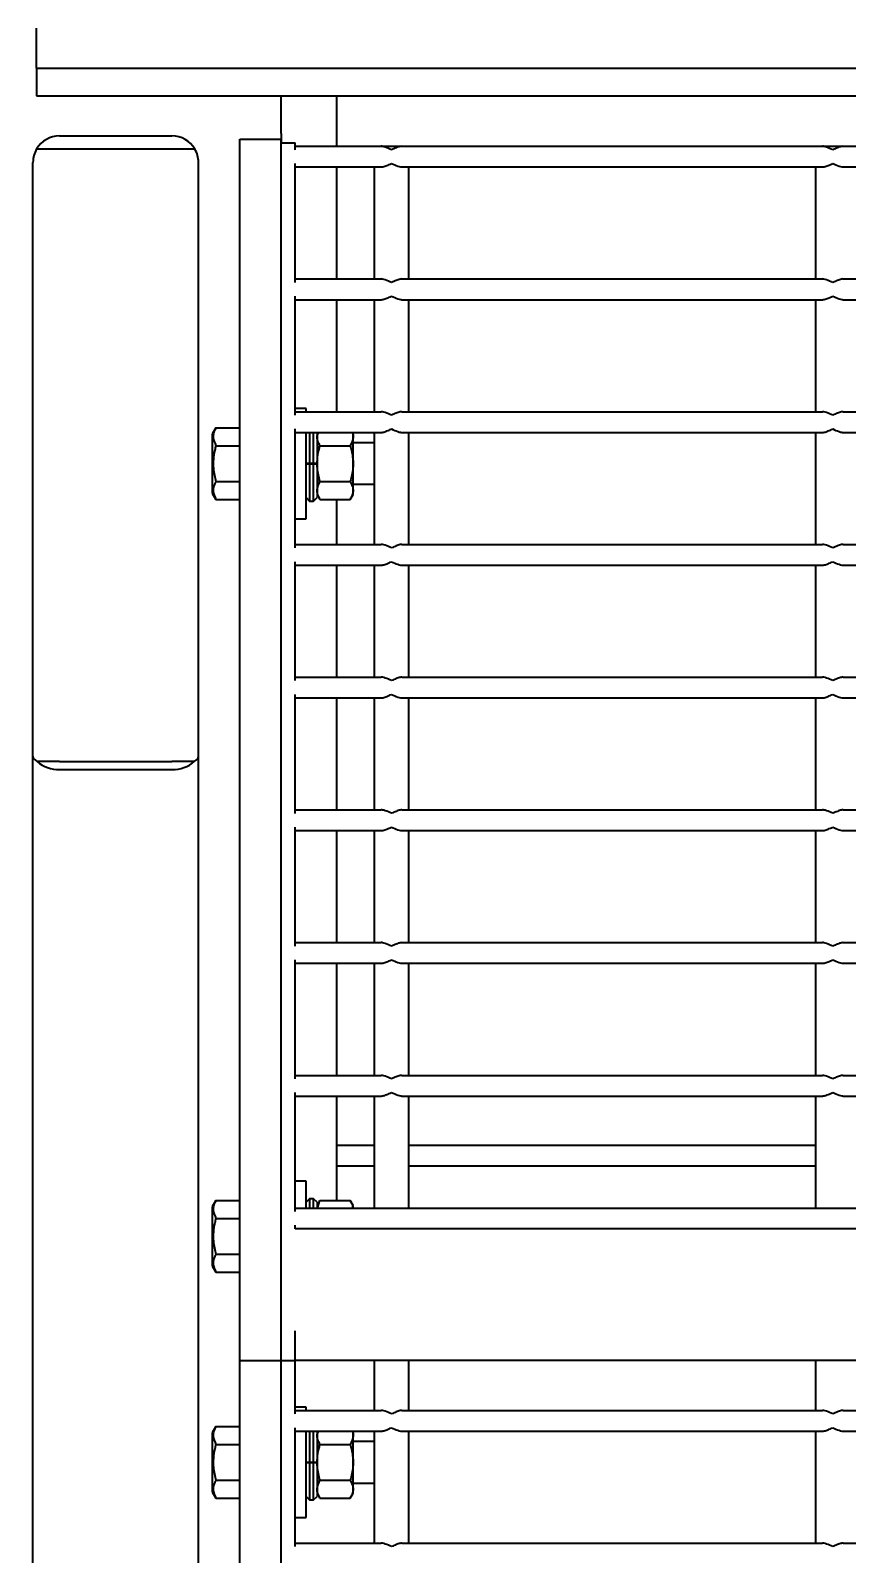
# Model space of a CAD drawing. Header units: millimetres. Extents: x 1293 to 41893, y 1011 to 26911.
# Drawn here: x 16224.9 to 16412.8, y 13381.4 to 13731.9 of the extents above; entities that cross this region are included whole.
import ezdxf

# ---------------------------------------------------------------- set-up
doc = ezdxf.new("R2010")
doc.units = ezdxf.units.MM
doc.header["$LTSCALE"] = 50
doc.layers.add('CAPA_1', color=7, linetype='Continuous')
doc.layers.add('PASILLOS', color=2, linetype='Continuous')
doc.styles.add('SLDTEXTSTYLE0', font='TXT', dxfattribs={"width": 0.75})
doc.dimstyles.new('SLDDIMSTYLE0', dxfattribs={"dimtxt": 100, "dimasz": 100, "dimexe": 0, "dimexo": 0.0625, "dimgap": 25, "dimtad": 2, "dimdec": 0, "dimrnd": 1e-09, "dimzin": 12, "dimdsep": 46, "dimtxsty": 'SLDTEXTSTYLE0', "dimsah": 1, "dimcen": 0.09, "dimadec": 0, "dimazin": 3, "dimtfac": 1, "dimtdec": 0, "dimtofl": 0, "dimtmove": 0, "dimatfit": 3, "dimfxl": 1, "dimfrac": 2, "dimtolj": 1, "dimtzin": 12, "dimarcsym": 0})

# ---------------------------------------------------------------- blocks, each defined once
blk = doc.blocks.new('_D_16')
at = {"layer": 'CAPA_1', "transparency": 16777216}
for p, q in [((7974.69, 13667.35), (7974.69, 9974.87)), ((18069.94, 13667.83), (18069.94, 9974.87)), ((7974.69, 10024.87), (18069.94, 10024.87))]:
    blk.add_line(p, q, dxfattribs=at)
for points in [[(7974.69, 10024.87), (8074.69, 10009.48), (8074.69, 10040.25)], [(18069.94, 10024.87), (17969.94, 10040.25), (17969.94, 10009.48)]]:
    blk.add_solid(points, dxfattribs=at)
at = {"layer": 'CAPA_1', "transparency": 16777216, "insert": (12837.59, 10153.77), "char_height": 100, "attachment_point": 1, "style": 'SLDTEXTSTYLE0'}
blk.add_mtext('10095', dxfattribs=at)

msp = doc.modelspace()

# ---------------------------------------------------------------- linework, layer by layer
at = {"layer": 'PASILLOS', "linetype": 'Continuous', "lineweight": 25}
for p, q in [((16226.3128232, 13726.357389), (16226.3128232, 13732.432389)), ((16226.3128232, 13723.182389), (16226.3128232, 13726.357389)), ((16226.3128232, 13723.182389), (16226.3128232, 13716.832389)), ((16226.3128232, 13723.182389), (17054.3128232, 13723.182389)), ((16226.3128232, 13716.832389), (17054.3128232, 13716.832389)), ((16282.6628232, 13708.182389), (16282.6628232, 13716.832389)), ((16295.3628232, 13716.832389), (16295.3628232, 13708.182389)), ((16231.5838232, 13707.6224333), (16257.4918232, 13707.6224333)), ((16273.1128232, 13706.832389), (16282.6378232, 13706.832389)), ((16273.1128232, 13425.832389), (16273.1128232, 13706.832389)), ((16282.6378232, 13425.832389), (16282.6378232, 13706.832389)), ((16282.6628232, 13708.182389), (16282.6628232, 13706.026139)), ((16295.3628232, 13708.182389), (16295.3628232, 13705.232389)), ((16226.3325376, 13704.6224333), (16231.5838232, 13704.6224333)), ((16231.5838232, 13704.6224333), (16257.4918232, 13704.6224333)), ((16257.4918232, 13704.6224333), (16262.7431087, 13704.6224333)), ((16282.6378232, 13425.832389), (16282.6378232, 13706.026139)), ((16282.6378232, 13706.026139), (16285.8178232, 13706.026139)), ((16285.8178232, 13704.438639), (16285.8178232, 13706.026139)), ((16285.8178232, 13705.232389), (16305.6615732, 13705.232389)), ((16305.6615732, 13705.232389), (16310.4240732, 13705.232389)), ((16310.4240732, 13705.232389), (16407.2615732, 13705.232389)), ((16407.2615732, 13705.232389), (16412.0240732, 13705.232389)), ((16412.0240732, 13705.232389), (16508.8615732, 13705.232389)), ((16225.4878232, 13564.8575629), (16225.4878232, 13701.5264333)), ((16263.5878232, 13564.8575629), (16263.5878232, 13701.5264333)), ((16285.8178232, 13673.898639), (16285.8178232, 13701.263639)), ((16285.8178232, 13700.469889), (16305.6615732, 13700.469889)), ((16295.3628232, 13700.469889), (16295.3628232, 13674.692389)), ((16304.0740732, 13700.469889), (16304.0740732, 13674.692389)), ((16310.4240732, 13700.469889), (16407.2615732, 13700.469889)), ((16312.0115732, 13674.692389), (16312.0115732, 13700.469889)), ((16405.6740732, 13700.469889), (16405.6740732, 13674.692389)), ((16412.0240732, 13700.469889), (16508.8615732, 13700.469889)), ((16285.8178232, 13674.692389), (16305.6615732, 13674.692389)), ((16310.4240732, 13674.692389), (16407.2615732, 13674.692389)), ((16412.0240732, 13674.692389), (16508.8615732, 13674.692389)), ((16285.8178232, 13643.358639), (16285.8178232, 13670.723639)), ((16285.8178232, 13669.929889), (16305.6615732, 13669.929889)), ((16295.3628232, 13669.929889), (16295.3628232, 13644.152389)), ((16304.0740732, 13669.929889), (16304.0740732, 13644.152389)), ((16310.4240732, 13669.929889), (16407.2615732, 13669.929889)), ((16312.0115732, 13644.152389), (16312.0115732, 13669.929889)), ((16405.6740732, 13669.929889), (16405.6740732, 13644.152389)), ((16412.0240732, 13669.929889), (16508.8615732, 13669.929889)), ((16288.3528232, 13644.912389), (16285.8178232, 13644.912389)), ((16285.8178232, 13644.152389), (16305.6615732, 13644.152389)), ((16288.3528232, 13644.152389), (16288.3528232, 13644.912389)), ((16310.4240732, 13644.152389), (16407.2615732, 13644.152389)), ((16412.0240732, 13644.152389), (16508.8615732, 13644.152389)), ((16267.6133756, 13640.461281), (16266.7628232, 13638.988081)), ((16267.6133756, 13640.461281), (16273.1128232, 13640.461281)), ((16285.8178232, 13612.818639), (16285.8178232, 13640.183639)), ((16266.7628232, 13638.988081), (16266.7628232, 13632.212389)), ((16285.8178232, 13639.389889), (16305.6615732, 13639.389889)), ((16288.3528232, 13619.512389), (16288.3528232, 13639.389889)), ((16289.1465732, 13639.389889), (16289.1465732, 13632.212389)), ((16290.0990732, 13632.212389), (16290.0990732, 13639.389889)), ((16290.949624, 13639.389889), (16290.8928232, 13639.291507)), ((16290.8928232, 13639.389889), (16290.8928232, 13632.212389)), ((16299.2271982, 13639.291507), (16299.1703973, 13639.389889)), ((16299.2271982, 13625.133271), (16299.2271982, 13639.291507)), ((16304.0740732, 13636.974889), (16299.2271982, 13636.974889)), ((16304.0740732, 13639.389889), (16304.0740732, 13613.612389)), ((16310.4240732, 13639.389889), (16407.2615732, 13639.389889)), ((16312.0115732, 13613.612389), (16312.0115732, 13639.389889)), ((16405.6740732, 13639.389889), (16405.6740732, 13613.612389)), ((16412.0240732, 13639.389889), (16508.8615732, 13639.389889)), ((16267.6133756, 13636.336835), (16273.1128232, 13636.336835)), ((16291.5664341, 13636.3307405), (16298.5535872, 13636.3307405)), ((16266.7628232, 13632.212389), (16266.7628232, 13625.436697)), ((16289.1465732, 13632.212389), (16288.3528232, 13632.212389)), ((16289.1465732, 13632.1732552), (16288.3528232, 13632.1670052)), ((16288.3528232, 13632.1506863), (16289.1465732, 13632.1444363)), ((16290.0990732, 13632.212389), (16289.1465732, 13632.212389)), ((16289.1465732, 13632.1732552), (16290.0990732, 13632.1732552)), ((16289.1465732, 13632.1444363), (16289.1465732, 13623.582389)), ((16290.0990732, 13632.1444363), (16289.1465732, 13632.1444363)), ((16290.8928232, 13632.212389), (16290.0990732, 13632.212389)), ((16290.8928232, 13632.1670052), (16290.0990732, 13632.1732552)), ((16290.0990732, 13632.1444363), (16290.8928232, 13632.1506863)), ((16290.0990732, 13623.582389), (16290.0990732, 13632.1444363)), ((16290.8928232, 13632.1566479), (16290.8928232, 13632.1506863)), ((16290.8928232, 13632.1506863), (16290.8928232, 13624.376139)), ((16267.6133756, 13628.087943), (16273.1128232, 13628.087943)), ((16291.5664341, 13628.0940375), (16298.5535872, 13628.0940375)), ((16299.2271982, 13627.449889), (16304.0740732, 13627.449889)), ((16266.7628232, 13625.436697), (16267.6133756, 13623.963497)), ((16267.6133756, 13623.963497), (16273.1128232, 13623.963497)), ((16288.3528232, 13624.376139), (16289.1465732, 13623.582389)), ((16289.1465732, 13623.582389), (16290.0990732, 13623.582389)), ((16290.0990732, 13623.582389), (16290.8928232, 13624.376139)), ((16290.8928232, 13625.133271), (16291.571719, 13623.957389)), ((16291.571719, 13623.957389), (16298.5483024, 13623.957389)), ((16295.3628232, 13623.957389), (16295.3628232, 13613.612389)), ((16298.5483024, 13623.957389), (16299.2271982, 13625.133271)), ((16285.8178232, 13619.512389), (16288.3528232, 13619.512389)), ((16285.8178232, 13613.612389), (16305.6615732, 13613.612389)), ((16310.4240732, 13613.612389), (16407.2615732, 13613.612389)), ((16412.0240732, 13613.612389), (16508.8615732, 13613.612389)), ((16285.8178232, 13582.278639), (16285.8178232, 13609.643639)), ((16285.8178232, 13608.849889), (16305.6615732, 13608.849889)), ((16295.3628232, 13608.849889), (16295.3628232, 13583.072389)), ((16304.0740732, 13608.849889), (16304.0740732, 13583.072389)), ((16310.4240732, 13608.849889), (16407.2615732, 13608.849889)), ((16312.0115732, 13583.072389), (16312.0115732, 13608.849889)), ((16405.6740732, 13608.849889), (16405.6740732, 13583.072389)), ((16412.0240732, 13608.849889), (16508.8615732, 13608.849889)), ((16285.8178232, 13583.072389), (16305.6615732, 13583.072389)), ((16310.4240732, 13583.072389), (16407.2615732, 13583.072389)), ((16412.0240732, 13583.072389), (16508.8615732, 13583.072389)), ((16285.8178232, 13551.738639), (16285.8178232, 13579.103639)), ((16285.8178232, 13578.309889), (16305.6615732, 13578.309889)), ((16295.3628232, 13578.309889), (16295.3628232, 13552.532389)), ((16304.0740732, 13578.309889), (16304.0740732, 13552.532389)), ((16310.4240732, 13578.309889), (16407.2615732, 13578.309889)), ((16312.0115732, 13552.532389), (16312.0115732, 13578.309889)), ((16405.6740732, 13578.309889), (16405.6740732, 13552.532389)), ((16412.0240732, 13578.309889), (16508.8615732, 13578.309889)), ((16225.4878232, 10630.9617267), (16225.4878232, 13564.8575629)), ((16231.5838232, 13563.6648608), (16226.4434927, 13563.6648608)), ((16231.5838232, 13563.6648608), (16257.4918232, 13563.6648608)), ((16262.6321536, 13563.6648608), (16257.4918232, 13563.6648608)), ((16263.5878232, 10630.9617267), (16263.5878232, 13564.8575629)), ((16231.5838232, 13561.8527925), (16257.4918232, 13561.8527925)), ((16285.8178232, 13552.532389), (16305.6615732, 13552.532389)), ((16310.4240732, 13552.532389), (16407.2615732, 13552.532389)), ((16412.0240732, 13552.532389), (16508.8615732, 13552.532389)), ((16285.8178232, 13521.198639), (16285.8178232, 13548.563639)), ((16285.8178232, 13547.769889), (16305.6615732, 13547.769889)), ((16295.3628232, 13547.769889), (16295.3628232, 13521.992389)), ((16304.0740732, 13547.769889), (16304.0740732, 13521.992389)), ((16310.4240732, 13547.769889), (16407.2615732, 13547.769889)), ((16312.0115732, 13521.992389), (16312.0115732, 13547.769889)), ((16405.6740732, 13547.769889), (16405.6740732, 13521.992389)), ((16412.0240732, 13547.769889), (16508.8615732, 13547.769889)), ((16285.8178232, 13521.992389), (16305.6615732, 13521.992389)), ((16310.4240732, 13521.992389), (16407.2615732, 13521.992389)), ((16412.0240732, 13521.992389), (16508.8615732, 13521.992389)), ((16285.8178232, 13490.658639), (16285.8178232, 13518.023639)), ((16285.8178232, 13517.229889), (16305.6615732, 13517.229889)), ((16295.3628232, 13517.229889), (16295.3628232, 13491.452389)), ((16304.0740732, 13517.229889), (16304.0740732, 13491.452389)), ((16310.4240732, 13517.229889), (16407.2615732, 13517.229889)), ((16312.0115732, 13491.452389), (16312.0115732, 13517.229889)), ((16405.6740732, 13517.229889), (16405.6740732, 13491.452389)), ((16412.0240732, 13517.229889), (16508.8615732, 13517.229889)), ((16285.8178232, 13491.452389), (16305.6615732, 13491.452389)), ((16310.4240732, 13491.452389), (16407.2615732, 13491.452389)), ((16412.0240732, 13491.452389), (16508.8615732, 13491.452389)), ((16285.8178232, 13460.118639), (16285.8178232, 13487.483639)), ((16285.8178232, 13486.689889), (16305.6615732, 13486.689889)), ((16295.3628232, 13486.689889), (16295.3628232, 13462.667389)), ((16304.0740732, 13486.689889), (16304.0740732, 13460.912389)), ((16310.4240732, 13486.689889), (16407.2615732, 13486.689889)), ((16312.0115732, 13460.912389), (16312.0115732, 13486.689889)), ((16405.6740732, 13486.689889), (16405.6740732, 13460.912389)), ((16412.0240732, 13486.689889), (16508.8615732, 13486.689889)), ((16295.3628232, 13475.4190561), (16304.0740732, 13475.4190561)), ((16312.0115732, 13475.4190561), (16405.6740732, 13475.4190561)), ((16295.3628232, 13470.6565561), (16304.0740732, 13470.6565561)), ((16312.0115732, 13470.6565561), (16405.6740732, 13470.6565561)), ((16288.3528232, 13467.112389), (16285.8178232, 13467.112389)), ((16288.3528232, 13460.912389), (16288.3528232, 13467.112389)), ((16267.6133756, 13462.661281), (16266.7628232, 13461.188081)), ((16267.6133756, 13462.661281), (16273.1128232, 13462.661281)), ((16289.1465732, 13463.042389), (16288.3528232, 13462.248639)), ((16290.0990732, 13463.042389), (16289.1465732, 13463.042389)), ((16289.1465732, 13463.042389), (16289.1465732, 13460.912389)), ((16290.8928232, 13462.248639), (16290.0990732, 13463.042389)), ((16290.0990732, 13460.912389), (16290.0990732, 13463.042389)), ((16291.571719, 13462.667389), (16290.8928232, 13461.491507)), ((16290.8928232, 13462.248639), (16290.8928232, 13460.912389)), ((16290.9896369, 13460.912389), (16291.571719, 13462.667389)), ((16291.571719, 13462.667389), (16298.5483024, 13462.667389)), ((16299.2271982, 13461.491507), (16298.5483024, 13462.667389)), ((16299.2271982, 13460.912389), (16299.2271982, 13461.491507)), ((16266.7628232, 13461.188081), (16266.7628232, 13454.412389)), ((16267.6133756, 13458.536835), (16273.1128232, 13458.536835)), ((16285.8178232, 13460.912389), (16305.6615732, 13460.912389)), ((16305.6615732, 13460.912389), (16310.4240732, 13460.912389)), ((16310.4240732, 13460.912389), (16407.2615732, 13460.912389)), ((16407.2615732, 13460.912389), (16412.0240732, 13460.912389)), ((16412.0240732, 13460.912389), (16508.8615732, 13460.912389)), ((16266.7628232, 13454.412389), (16266.7628232, 13447.636697)), ((16285.8178232, 13456.149889), (16285.8178232, 13456.943639)), ((17041.4678232, 13456.149889), (16285.8178232, 13456.149889)), ((16266.7628232, 13447.636697), (16267.6133756, 13446.163497)), ((16267.6133756, 13450.287943), (16273.1128232, 13450.287943)), ((16267.6133756, 13446.163497), (16273.1128232, 13446.163497)), ((16285.8178232, 13425.832389), (16285.8178232, 13432.664389)), ((16273.1128232, 13425.832389), (16282.6378232, 13425.832389)), ((16273.1128232, 13278.428817), (16273.1128232, 13425.832389)), ((16282.6378232, 10631.1549312), (16282.6378232, 13425.832389)), ((16282.6378232, 13425.832389), (16285.8178232, 13425.832389)), ((17041.4678232, 13425.832389), (16285.8178232, 13425.832389)), ((16285.8178232, 13413.5453061), (16285.8178232, 13425.832389)), ((16304.0740732, 13425.832389), (16304.0740732, 13414.3390561)), ((16312.0115732, 13414.3390561), (16312.0115732, 13425.832389)), ((16405.6740732, 13425.832389), (16405.6740732, 13414.3390561)), ((16288.3528232, 13415.0990561), (16285.8178232, 13415.0990561)), ((16285.8178232, 13414.3390561), (16305.6615732, 13414.3390561)), ((16288.3528232, 13414.3390561), (16288.3528232, 13415.0990561)), ((16310.4240732, 13414.3390561), (16407.2615732, 13414.3390561)), ((16412.0240732, 13414.3390561), (16508.8615732, 13414.3390561)), ((16267.6133756, 13410.647948), (16266.7628232, 13409.174748)), ((16266.7628232, 13409.174748), (16266.7628232, 13402.3990561)), ((16267.6133756, 13410.647948), (16273.1128232, 13410.647948)), ((16285.8178232, 13383.0053061), (16285.8178232, 13410.3703061)), ((16285.8178232, 13409.5765561), (16305.6615732, 13409.5765561)), ((16288.3528232, 13389.6990561), (16288.3528232, 13409.5765561)), ((16289.1465732, 13409.5765561), (16289.1465732, 13402.3990561)), ((16290.0990732, 13402.3990561), (16290.0990732, 13409.5765561)), ((16290.949624, 13409.5765561), (16290.8928232, 13409.4781741)), ((16290.8928232, 13409.5765561), (16290.8928232, 13402.3990561)), ((16299.2271982, 13409.4781741), (16299.1703973, 13409.5765561)), ((16299.2271982, 13395.3199381), (16299.2271982, 13409.4781741)), ((16304.0740732, 13409.5765561), (16304.0740732, 13383.7990561)), ((16310.4240732, 13409.5765561), (16407.2615732, 13409.5765561)), ((16312.0115732, 13383.7990561), (16312.0115732, 13409.5765561)), ((16405.6740732, 13409.5765561), (16405.6740732, 13383.7990561)), ((16412.0240732, 13409.5765561), (16508.8615732, 13409.5765561)), ((16267.6133756, 13406.5235021), (16273.1128232, 13406.5235021)), ((16291.5664341, 13406.5174076), (16298.5535872, 13406.5174076)), ((16304.0740732, 13407.1615561), (16299.2271982, 13407.1615561)), ((16266.7628232, 13402.3990561), (16266.7628232, 13395.6233641)), ((16289.1465732, 13402.3990561), (16288.3528232, 13402.3990561)), ((16289.1465732, 13402.3599222), (16288.3528232, 13402.3536722)), ((16288.3528232, 13402.3373533), (16289.1465732, 13402.3311033)), ((16290.0990732, 13402.3990561), (16289.1465732, 13402.3990561)), ((16289.1465732, 13402.3599222), (16290.0990732, 13402.3599222)), ((16289.1465732, 13402.3311033), (16289.1465732, 13393.7690561)), ((16290.0990732, 13402.3311033), (16289.1465732, 13402.3311033)), ((16290.8928232, 13402.3990561), (16290.0990732, 13402.3990561)), ((16290.8928232, 13402.3536722), (16290.0990732, 13402.3599222)), ((16290.0990732, 13402.3311033), (16290.8928232, 13402.3373533)), ((16290.0990732, 13393.7690561), (16290.0990732, 13402.3311033)), ((16290.8928232, 13402.343315), (16290.8928232, 13402.3373533)), ((16290.8928232, 13402.3373533), (16290.8928232, 13394.5628061)), ((16267.6133756, 13398.2746101), (16273.1128232, 13398.2746101)), ((16291.5664341, 13398.2807046), (16298.5535872, 13398.2807046)), ((16266.7628232, 13395.6233641), (16267.6133756, 13394.1501641)), ((16290.8928232, 13395.3199381), (16291.571719, 13394.1440561)), ((16298.5483024, 13394.1440561), (16299.2271982, 13395.3199381)), ((16299.2271982, 13397.6365561), (16304.0740732, 13397.6365561)), ((16267.6133756, 13394.1501641), (16273.1128232, 13394.1501641)), ((16288.3528232, 13394.5628061), (16289.1465732, 13393.7690561)), ((16289.1465732, 13393.7690561), (16290.0990732, 13393.7690561)), ((16290.0990732, 13393.7690561), (16290.8928232, 13394.5628061)), ((16291.571719, 13394.1440561), (16298.5483024, 13394.1440561)), ((16285.8178232, 13389.6990561), (16288.3528232, 13389.6990561)), ((16285.8178232, 13383.7990561), (16305.6615732, 13383.7990561)), ((16310.4240732, 13383.7990561), (16407.2615732, 13383.7990561)), ((16412.0240732, 13383.7990561), (16508.8615732, 13383.7990561))]:
    msp.add_line(p, q, dxfattribs=at)
for centre, radius, start, end in [((16231.5838232, 13701.5264333), 6.096, 90, 149.477677525), ((16257.4918232, 13701.5264333), 6.096, 30.522322475, 90), ((16231.5838232, 13701.5264333), 6.096, 149.477677525, 180), ((16257.4918232, 13701.5264333), 6.096, 0, 30.522322475), ((16231.2824, 13569.1946126), 7.3480051, 228.811877457, 272.350995082), ((16257.7932464, 13569.1946126), 7.3480051, 267.649004918, 311.188122543)]:
    msp.add_arc(centre, radius, start, end, dxfattribs=at)
for centre, start_param, end_param in [((16231.5838232, 13564.8575629), 3.1415926536, 3.7091249481), ((16231.5838232, 13564.8575629), 3.1415926536, 3.7091249481), ((16257.4918232, 13564.8575629), 5.7156530127, 6.2831853072), ((16257.4918232, 13564.8575629), 5.7156530127, 6.2831853072)]:
    msp.add_ellipse(centre, major_axis=(6.096, 0), ratio=0.3639702343, start_param=start_param, end_param=end_param, dxfattribs=at)
for points, knots in [([(16308.0428232, 13704.438639), (16308.0389893, 13704.4403536), (16307.5590818, 13704.6549749), (16306.8458083, 13704.9733808), (16306.0618455, 13705.2078977), (16305.7607124, 13705.226323), (16305.6615732, 13705.232389)], [0, 0, 0, 0, 0.0046971273, 0.5879730072, 0.8643521995, 1, 1, 1, 1]), ([(16310.4240732, 13705.232389), (16310.2972703, 13705.2225469), (16309.8814182, 13705.1902694), (16309.078829, 13704.8980583), (16308.4018285, 13704.5991979), (16308.0466571, 13704.4403537), (16308.0428232, 13704.438639)], [0, 0, 0, 0, 0.1723614537, 0.5652622383, 0.9953071929, 1, 1, 1, 1]), ([(16409.6428232, 13704.438639), (16409.6389893, 13704.4403536), (16409.1590818, 13704.6549749), (16408.4458083, 13704.9733808), (16407.6618455, 13705.2078977), (16407.3607124, 13705.226323), (16407.2615732, 13705.232389)], [0, 0, 0, 0, 0.0046971273, 0.5879730072, 0.8643521995, 1, 1, 1, 1]), ([(16412.0240732, 13705.232389), (16411.8972703, 13705.2225469), (16411.4814182, 13705.1902694), (16410.678829, 13704.8980583), (16410.0018285, 13704.5991979), (16409.6466571, 13704.4403537), (16409.6428232, 13704.438639)], [0, 0, 0, 0, 0.1723614537, 0.5652622383, 0.9953071929, 1, 1, 1, 1]), ([(16305.6615732, 13700.469889), (16305.788376, 13700.4797312), (16306.2042281, 13700.5120086), (16307.0068173, 13700.8042197), (16307.6838178, 13701.1030801), (16308.0389892, 13701.2619244), (16308.0428232, 13701.263639)], [0, 0, 0, 0, 0.17236145366, 0.56526223833, 0.99530719289, 1, 1, 1, 1]), ([(16308.0428232, 13701.263639), (16308.046657, 13701.2619245), (16308.5265646, 13701.0473031), (16309.239838, 13700.7288972), (16310.0238008, 13700.4943803), (16310.3249339, 13700.475955), (16310.4240732, 13700.469889)], [0, 0, 0, 0, 0.0046971273, 0.5879730072, 0.8643521995, 1, 1, 1, 1]), ([(16407.2615732, 13700.469889), (16407.388376, 13700.4797312), (16407.8042281, 13700.5120086), (16408.6068173, 13700.8042197), (16409.2838178, 13701.1030801), (16409.6389892, 13701.2619244), (16409.6428232, 13701.263639)], [0, 0, 0, 0, 0.1723614537, 0.5652622384, 0.9953071929, 1, 1, 1, 1]), ([(16409.6428232, 13701.263639), (16409.646657, 13701.2619245), (16410.1265646, 13701.0473031), (16410.839838, 13700.7288972), (16411.6238008, 13700.4943803), (16411.9249339, 13700.475955), (16412.0240732, 13700.469889)], [0, 0, 0, 0, 0.0046971273, 0.5879730073, 0.8643521995, 1, 1, 1, 1]), ([(16308.0428232, 13673.898639), (16308.0389893, 13673.9003536), (16307.5590818, 13674.1149749), (16306.8458083, 13674.4333808), (16306.0618455, 13674.6678977), (16305.7607124, 13674.686323), (16305.6615732, 13674.692389)], [0, 0, 0, 0, 0.0046971273, 0.5879730072, 0.8643521995, 1, 1, 1, 1]), ([(16310.4240732, 13674.692389), (16310.2972703, 13674.6825469), (16309.8814182, 13674.6502694), (16309.078829, 13674.3580583), (16308.4018285, 13674.0591979), (16308.0466571, 13673.9003537), (16308.0428232, 13673.898639)], [0, 0, 0, 0, 0.17236145365, 0.56526223831, 0.99530719289, 1, 1, 1, 1]), ([(16409.6428232, 13673.898639), (16409.6389893, 13673.9003536), (16409.1590818, 13674.1149749), (16408.4458083, 13674.4333808), (16407.6618455, 13674.6678977), (16407.3607124, 13674.686323), (16407.2615732, 13674.692389)], [0, 0, 0, 0, 0.0046971273, 0.5879730072, 0.8643521995, 1, 1, 1, 1]), ([(16412.0240732, 13674.692389), (16411.8972703, 13674.6825469), (16411.4814182, 13674.6502694), (16410.678829, 13674.3580583), (16410.0018285, 13674.0591979), (16409.6466571, 13673.9003537), (16409.6428232, 13673.898639)], [0, 0, 0, 0, 0.1723614537, 0.5652622383, 0.9953071929, 1, 1, 1, 1]), ([(16305.6615732, 13669.929889), (16305.788376, 13669.9397312), (16306.2042281, 13669.9720086), (16307.0068173, 13670.2642197), (16307.6838178, 13670.5630801), (16308.0389892, 13670.7219244), (16308.0428232, 13670.723639)], [0, 0, 0, 0, 0.1723614537, 0.5652622383, 0.9953071929, 1, 1, 1, 1]), ([(16308.0428232, 13670.723639), (16308.046657, 13670.7219245), (16308.5265646, 13670.5073031), (16309.239838, 13670.1888972), (16310.0238008, 13669.9543803), (16310.3249339, 13669.935955), (16310.4240732, 13669.929889)], [0, 0, 0, 0, 0.0046971273, 0.5879730072, 0.8643521995, 1, 1, 1, 1]), ([(16407.2615732, 13669.929889), (16407.388376, 13669.9397312), (16407.8042281, 13669.9720086), (16408.6068173, 13670.2642197), (16409.2838178, 13670.5630801), (16409.6389892, 13670.7219244), (16409.6428232, 13670.723639)], [0, 0, 0, 0, 0.1723614537, 0.5652622384, 0.9953071929, 1, 1, 1, 1]), ([(16409.6428232, 13670.723639), (16409.646657, 13670.7219245), (16410.1265646, 13670.5073031), (16410.839838, 13670.1888972), (16411.6238008, 13669.9543803), (16411.9249339, 13669.935955), (16412.0240732, 13669.929889)], [0, 0, 0, 0, 0.0046971273, 0.5879730073, 0.8643521995, 1, 1, 1, 1]), ([(16308.0428232, 13643.358639), (16308.0389893, 13643.3603536), (16307.5590818, 13643.5749749), (16306.8458083, 13643.8933808), (16306.0618455, 13644.1278977), (16305.7607124, 13644.146323), (16305.6615732, 13644.152389)], [0, 0, 0, 0, 0.0046971273, 0.5879730072, 0.8643521995, 1, 1, 1, 1]), ([(16310.4240732, 13644.152389), (16310.2972703, 13644.1425469), (16309.8814182, 13644.1102694), (16309.078829, 13643.8180583), (16308.4018285, 13643.5191979), (16308.0466571, 13643.3603537), (16308.0428232, 13643.358639)], [0, 0, 0, 0, 0.17236145365, 0.56526223831, 0.99530719289, 1, 1, 1, 1]), ([(16409.6428232, 13643.358639), (16409.6389893, 13643.3603536), (16409.1590818, 13643.5749749), (16408.4458083, 13643.8933808), (16407.6618455, 13644.1278977), (16407.3607124, 13644.146323), (16407.2615732, 13644.152389)], [0, 0, 0, 0, 0.0046971273, 0.5879730072, 0.8643521995, 1, 1, 1, 1]), ([(16412.0240732, 13644.152389), (16411.8972703, 13644.1425469), (16411.4814182, 13644.1102694), (16410.678829, 13643.8180583), (16410.0018285, 13643.5191979), (16409.6466571, 13643.3603537), (16409.6428232, 13643.358639)], [0, 0, 0, 0, 0.1723614537, 0.5652622383, 0.9953071929, 1, 1, 1, 1]), ([(16267.6133756, 13640.461281), (16267.430511, 13640.1035222), (16267.0608167, 13639.3802468), (16266.8556596, 13637.97654), (16267.3199759, 13636.9717548), (16267.6133756, 13636.336835)], [0, 0, 0, 0, 0.2648633469, 0.5354700776, 1, 1, 1, 1]), ([(16305.6615732, 13639.389889), (16305.788376, 13639.3997312), (16306.2042281, 13639.4320086), (16307.0068173, 13639.7242197), (16307.6838178, 13640.0230801), (16308.0389892, 13640.1819244), (16308.0428232, 13640.183639)], [0, 0, 0, 0, 0.1723614537, 0.5652622383, 0.9953071929, 1, 1, 1, 1]), ([(16308.0428232, 13640.183639), (16308.046657, 13640.1819245), (16308.5265646, 13639.9673031), (16309.239838, 13639.6488972), (16310.0238008, 13639.4143803), (16310.3249339, 13639.395955), (16310.4240732, 13639.389889)], [0, 0, 0, 0, 0.0046971273, 0.5879730072, 0.8643521995, 1, 1, 1, 1]), ([(16407.2615732, 13639.389889), (16407.388376, 13639.3997312), (16407.8042281, 13639.4320086), (16408.6068173, 13639.7242197), (16409.2838178, 13640.0230801), (16409.6389892, 13640.1819244), (16409.6428232, 13640.183639)], [0, 0, 0, 0, 0.1723614537, 0.5652622384, 0.9953071929, 1, 1, 1, 1]), ([(16409.6428232, 13640.183639), (16409.646657, 13640.1819245), (16410.1265646, 13639.9673031), (16410.839838, 13639.6488972), (16411.6238008, 13639.4143803), (16411.9249339, 13639.395955), (16412.0240732, 13639.389889)], [0, 0, 0, 0, 0.0046971273, 0.5879730073, 0.8643521995, 1, 1, 1, 1]), ([(16291.5664341, 13636.3307405), (16291.3878388, 13636.6890155), (16291.0267718, 13637.4133415), (16290.819673, 13638.4569427), (16291.0955124, 13639.1089882), (16291.2143438, 13639.389889)], [0, 0, 0, 0, 0.3577842349, 0.7233338549, 1, 1, 1, 1]), ([(16299.0325892, 13639.389889), (16299.0334502, 13639.3879763), (16299.2003493, 13639.0171946), (16299.27746, 13637.971938), (16298.8338888, 13636.9662532), (16298.5535872, 13636.3307405)], [0, 0, 0, 0, 0.0019050038, 0.3692833919, 1, 1, 1, 1]), ([(16267.6133756, 13636.336835), (16267.5169682, 13635.9827953), (16267.2377224, 13634.9573129), (16266.9590497, 13633.1979792), (16266.9563911, 13630.7588725), (16267.3703474, 13629.0759589), (16267.6133756, 13628.087943)], [0, 0, 0, 0, 0.1315464599, 0.3810267709, 0.6366091688, 1, 1, 1, 1]), ([(16291.5664341, 13628.0940375), (16291.3227181, 13629.0872394), (16290.9125081, 13630.7589443), (16290.9141122, 13633.2043565), (16291.1915907, 13634.9548063), (16291.4729411, 13635.9875564), (16291.5664341, 13636.3307405)], [0, 0, 0, 0, 0.365780177, 0.6156618098, 0.8722839524, 1, 1, 1, 1]), ([(16298.5535872, 13636.3307405), (16298.6470827, 13635.9875509), (16298.9237362, 13634.9720522), (16299.2042405, 13633.2226023), (16299.2117419, 13630.7763751), (16298.7972847, 13629.0872369), (16298.5535872, 13628.0940375)], [0, 0, 0, 0, 0.1277165798, 0.3779136182, 0.6342182989, 1, 1, 1, 1]), ([(16267.6133756, 13628.087943), (16267.430511, 13627.7301842), (16267.0608167, 13627.0069089), (16266.8556596, 13625.603202), (16267.3199759, 13624.5984168), (16267.6133756, 13623.963497)], [0, 0, 0, 0, 0.2648633469, 0.5354700776, 1, 1, 1, 1]), ([(16291.571719, 13623.957389), (16291.3882554, 13624.3161412), (16291.0173572, 13625.0414106), (16290.8095507, 13626.4492118), (16291.2733499, 13627.4571198), (16291.5664341, 13628.0940375)], [0, 0, 0, 0, 0.2648580026, 0.535448761, 1, 1, 1, 1]), ([(16298.5535872, 13628.0940375), (16298.7361534, 13627.735586), (16299.1052481, 13627.0109032), (16299.3092959, 13625.6029763), (16298.8431294, 13624.5949288), (16298.5483024, 13623.957389)], [0, 0, 0, 0, 0.2645663682, 0.5348749116, 1, 1, 1, 1]), ([(16308.0428232, 13612.818639), (16308.0389893, 13612.8203536), (16307.5590818, 13613.0349749), (16306.8458083, 13613.3533808), (16306.0618455, 13613.5878977), (16305.7607124, 13613.606323), (16305.6615732, 13613.612389)], [0, 0, 0, 0, 0.0046971273, 0.5879730072, 0.8643521995, 1, 1, 1, 1]), ([(16310.4240732, 13613.612389), (16310.2972703, 13613.6025469), (16309.8814182, 13613.5702694), (16309.078829, 13613.2780583), (16308.4018285, 13612.9791979), (16308.0466571, 13612.8203537), (16308.0428232, 13612.818639)], [0, 0, 0, 0, 0.17236145365, 0.56526223831, 0.99530719289, 1, 1, 1, 1]), ([(16409.6428232, 13612.818639), (16409.6389893, 13612.8203536), (16409.1590818, 13613.0349749), (16408.4458083, 13613.3533808), (16407.6618455, 13613.5878977), (16407.3607124, 13613.606323), (16407.2615732, 13613.612389)], [0, 0, 0, 0, 0.0046971273, 0.5879730072, 0.8643521995, 1, 1, 1, 1]), ([(16412.0240732, 13613.612389), (16411.8972703, 13613.6025469), (16411.4814182, 13613.5702694), (16410.678829, 13613.2780583), (16410.0018285, 13612.9791979), (16409.6466571, 13612.8203537), (16409.6428232, 13612.818639)], [0, 0, 0, 0, 0.17236145367, 0.56526223834, 0.99530719289, 1, 1, 1, 1]), ([(16305.6615732, 13608.849889), (16305.788376, 13608.8597312), (16306.2042281, 13608.8920086), (16307.0068173, 13609.1842197), (16307.6838178, 13609.4830801), (16308.0389892, 13609.6419244), (16308.0428232, 13609.643639)], [0, 0, 0, 0, 0.1723614537, 0.5652622383, 0.9953071929, 1, 1, 1, 1]), ([(16308.0428232, 13609.643639), (16308.046657, 13609.6419245), (16308.5265646, 13609.4273031), (16309.239838, 13609.1088972), (16310.0238008, 13608.8743803), (16310.3249339, 13608.855955), (16310.4240732, 13608.849889)], [0, 0, 0, 0, 0.0046971273, 0.5879730072, 0.8643521995, 1, 1, 1, 1]), ([(16407.2615732, 13608.849889), (16407.388376, 13608.8597312), (16407.8042281, 13608.8920086), (16408.6068173, 13609.1842197), (16409.2838178, 13609.4830801), (16409.6389892, 13609.6419244), (16409.6428232, 13609.643639)], [0, 0, 0, 0, 0.1723614537, 0.5652622384, 0.9953071929, 1, 1, 1, 1]), ([(16409.6428232, 13609.643639), (16409.646657, 13609.6419245), (16410.1265646, 13609.4273031), (16410.839838, 13609.1088972), (16411.6238008, 13608.8743803), (16411.9249339, 13608.855955), (16412.0240732, 13608.849889)], [0, 0, 0, 0, 0.0046971273, 0.5879730073, 0.8643521995, 1, 1, 1, 1]), ([(16308.0428232, 13582.278639), (16308.0389893, 13582.2803536), (16307.5590818, 13582.4949749), (16306.8458083, 13582.8133808), (16306.0618455, 13583.0478977), (16305.7607124, 13583.066323), (16305.6615732, 13583.072389)], [0, 0, 0, 0, 0.0046971273, 0.5879730072, 0.8643521995, 1, 1, 1, 1]), ([(16310.4240732, 13583.072389), (16310.2972703, 13583.0625469), (16309.8814182, 13583.0302694), (16309.078829, 13582.7380583), (16308.4018285, 13582.4391979), (16308.0466571, 13582.2803537), (16308.0428232, 13582.278639)], [0, 0, 0, 0, 0.1723614537, 0.5652622383, 0.9953071929, 1, 1, 1, 1]), ([(16409.6428232, 13582.278639), (16409.6389893, 13582.2803536), (16409.1590818, 13582.4949749), (16408.4458083, 13582.8133808), (16407.6618455, 13583.0478977), (16407.3607124, 13583.066323), (16407.2615732, 13583.072389)], [0, 0, 0, 0, 0.0046971273, 0.5879730072, 0.8643521995, 1, 1, 1, 1]), ([(16412.0240732, 13583.072389), (16411.8972703, 13583.0625469), (16411.4814182, 13583.0302694), (16410.678829, 13582.7380583), (16410.0018285, 13582.4391979), (16409.6466571, 13582.2803537), (16409.6428232, 13582.278639)], [0, 0, 0, 0, 0.1723614537, 0.5652622383, 0.9953071929, 1, 1, 1, 1]), ([(16305.6615732, 13578.309889), (16305.788376, 13578.3197312), (16306.2042281, 13578.3520086), (16307.0068173, 13578.6442197), (16307.6838178, 13578.9430801), (16308.0389892, 13579.1019244), (16308.0428232, 13579.103639)], [0, 0, 0, 0, 0.1723614537, 0.5652622383, 0.9953071929, 1, 1, 1, 1]), ([(16308.0428232, 13579.103639), (16308.046657, 13579.1019245), (16308.5265646, 13578.8873031), (16309.239838, 13578.5688972), (16310.0238008, 13578.3343803), (16310.3249339, 13578.315955), (16310.4240732, 13578.309889)], [0, 0, 0, 0, 0.0046971273, 0.5879730072, 0.8643521995, 1, 1, 1, 1]), ([(16407.2615732, 13578.309889), (16407.388376, 13578.3197312), (16407.8042281, 13578.3520086), (16408.6068173, 13578.6442197), (16409.2838178, 13578.9430801), (16409.6389892, 13579.1019244), (16409.6428232, 13579.103639)], [0, 0, 0, 0, 0.1723614537, 0.5652622384, 0.9953071929, 1, 1, 1, 1]), ([(16409.6428232, 13579.103639), (16409.646657, 13579.1019245), (16410.1265646, 13578.8873031), (16410.839838, 13578.5688972), (16411.6238008, 13578.3343803), (16411.9249339, 13578.315955), (16412.0240732, 13578.309889)], [0, 0, 0, 0, 0.00469712726, 0.58797300728, 0.8643521995, 1, 1, 1, 1]), ([(16308.0428232, 13551.738639), (16308.0389893, 13551.7403536), (16307.5590818, 13551.9549749), (16306.8458083, 13552.2733808), (16306.0618455, 13552.5078977), (16305.7607124, 13552.526323), (16305.6615732, 13552.532389)], [0, 0, 0, 0, 0.0046971273, 0.5879730072, 0.8643521995, 1, 1, 1, 1]), ([(16310.4240732, 13552.532389), (16310.2972703, 13552.5225469), (16309.8814182, 13552.4902694), (16309.078829, 13552.1980583), (16308.4018285, 13551.8991979), (16308.0466571, 13551.7403537), (16308.0428232, 13551.738639)], [0, 0, 0, 0, 0.17236145365, 0.56526223831, 0.99530719289, 1, 1, 1, 1]), ([(16409.6428232, 13551.738639), (16409.6389893, 13551.7403536), (16409.1590818, 13551.9549749), (16408.4458083, 13552.2733808), (16407.6618455, 13552.5078977), (16407.3607124, 13552.526323), (16407.2615732, 13552.532389)], [0, 0, 0, 0, 0.0046971273, 0.5879730072, 0.8643521995, 1, 1, 1, 1]), ([(16412.0240732, 13552.532389), (16411.8972703, 13552.5225469), (16411.4814182, 13552.4902694), (16410.678829, 13552.1980583), (16410.0018285, 13551.8991979), (16409.6466571, 13551.7403537), (16409.6428232, 13551.738639)], [0, 0, 0, 0, 0.1723614537, 0.5652622383, 0.9953071929, 1, 1, 1, 1]), ([(16305.6615732, 13547.769889), (16305.788376, 13547.7797312), (16306.2042281, 13547.8120086), (16307.0068173, 13548.1042197), (16307.6838178, 13548.4030801), (16308.0389892, 13548.5619244), (16308.0428232, 13548.563639)], [0, 0, 0, 0, 0.1723614537, 0.5652622383, 0.9953071929, 1, 1, 1, 1]), ([(16308.0428232, 13548.563639), (16308.046657, 13548.5619245), (16308.5265646, 13548.3473031), (16309.239838, 13548.0288972), (16310.0238008, 13547.7943803), (16310.3249339, 13547.775955), (16310.4240732, 13547.769889)], [0, 0, 0, 0, 0.0046971273, 0.5879730072, 0.8643521995, 1, 1, 1, 1]), ([(16407.2615732, 13547.769889), (16407.388376, 13547.7797312), (16407.8042281, 13547.8120086), (16408.6068173, 13548.1042197), (16409.2838178, 13548.4030801), (16409.6389892, 13548.5619244), (16409.6428232, 13548.563639)], [0, 0, 0, 0, 0.17236145368, 0.56526223836, 0.99530719289, 1, 1, 1, 1]), ([(16409.6428232, 13548.563639), (16409.646657, 13548.5619245), (16410.1265646, 13548.3473031), (16410.839838, 13548.0288972), (16411.6238008, 13547.7943803), (16411.9249339, 13547.775955), (16412.0240732, 13547.769889)], [0, 0, 0, 0, 0.0046971273, 0.5879730073, 0.8643521995, 1, 1, 1, 1]), ([(16308.0428232, 13521.198639), (16308.0389893, 13521.2003536), (16307.5590818, 13521.4149749), (16306.8458083, 13521.7333808), (16306.0618455, 13521.9678977), (16305.7607124, 13521.986323), (16305.6615732, 13521.992389)], [0, 0, 0, 0, 0.0046971273, 0.5879730072, 0.8643521995, 1, 1, 1, 1]), ([(16310.4240732, 13521.992389), (16310.2972703, 13521.9825469), (16309.8814182, 13521.9502694), (16309.078829, 13521.6580583), (16308.4018285, 13521.3591979), (16308.0466571, 13521.2003537), (16308.0428232, 13521.198639)], [0, 0, 0, 0, 0.17236145365, 0.56526223831, 0.99530719289, 1, 1, 1, 1]), ([(16409.6428232, 13521.198639), (16409.6389893, 13521.2003536), (16409.1590818, 13521.4149749), (16408.4458083, 13521.7333808), (16407.6618455, 13521.9678977), (16407.3607124, 13521.986323), (16407.2615732, 13521.992389)], [0, 0, 0, 0, 0.00469712726, 0.58797300725, 0.8643521995, 1, 1, 1, 1]), ([(16412.0240732, 13521.992389), (16411.8972703, 13521.9825469), (16411.4814182, 13521.9502694), (16410.678829, 13521.6580583), (16410.0018285, 13521.3591979), (16409.6466571, 13521.2003537), (16409.6428232, 13521.198639)], [0, 0, 0, 0, 0.1723614537, 0.5652622383, 0.9953071929, 1, 1, 1, 1]), ([(16305.6615732, 13517.229889), (16305.788376, 13517.2397312), (16306.2042281, 13517.2720086), (16307.0068173, 13517.5642197), (16307.6838178, 13517.8630801), (16308.0389892, 13518.0219244), (16308.0428232, 13518.023639)], [0, 0, 0, 0, 0.1723614537, 0.5652622383, 0.9953071929, 1, 1, 1, 1]), ([(16308.0428232, 13518.023639), (16308.046657, 13518.0219245), (16308.5265646, 13517.8073031), (16309.239838, 13517.4888972), (16310.0238008, 13517.2543803), (16310.3249339, 13517.235955), (16310.4240732, 13517.229889)], [0, 0, 0, 0, 0.0046971273, 0.5879730072, 0.8643521995, 1, 1, 1, 1]), ([(16407.2615732, 13517.229889), (16407.388376, 13517.2397312), (16407.8042281, 13517.2720086), (16408.6068173, 13517.5642197), (16409.2838178, 13517.8630801), (16409.6389892, 13518.0219244), (16409.6428232, 13518.023639)], [0, 0, 0, 0, 0.1723614537, 0.5652622384, 0.9953071929, 1, 1, 1, 1]), ([(16409.6428232, 13518.023639), (16409.646657, 13518.0219245), (16410.1265646, 13517.8073031), (16410.839838, 13517.4888972), (16411.6238008, 13517.2543803), (16411.9249339, 13517.235955), (16412.0240732, 13517.229889)], [0, 0, 0, 0, 0.00469712726, 0.58797300728, 0.8643521995, 1, 1, 1, 1]), ([(16308.0428232, 13490.658639), (16308.0389893, 13490.6603536), (16307.5590818, 13490.8749749), (16306.8458083, 13491.1933808), (16306.0618455, 13491.4278977), (16305.7607124, 13491.446323), (16305.6615732, 13491.452389)], [0, 0, 0, 0, 0.0046971273, 0.5879730072, 0.8643521995, 1, 1, 1, 1]), ([(16310.4240732, 13491.452389), (16310.2972703, 13491.4425469), (16309.8814182, 13491.4102694), (16309.078829, 13491.1180583), (16308.4018285, 13490.8191979), (16308.0466571, 13490.6603537), (16308.0428232, 13490.658639)], [0, 0, 0, 0, 0.1723614537, 0.5652622383, 0.9953071929, 1, 1, 1, 1]), ([(16409.6428232, 13490.658639), (16409.6389893, 13490.6603536), (16409.1590818, 13490.8749749), (16408.4458083, 13491.1933808), (16407.6618455, 13491.4278977), (16407.3607124, 13491.446323), (16407.2615732, 13491.452389)], [0, 0, 0, 0, 0.0046971273, 0.5879730072, 0.8643521995, 1, 1, 1, 1]), ([(16412.0240732, 13491.452389), (16411.8972703, 13491.4425469), (16411.4814182, 13491.4102694), (16410.678829, 13491.1180583), (16410.0018285, 13490.8191979), (16409.6466571, 13490.6603537), (16409.6428232, 13490.658639)], [0, 0, 0, 0, 0.17236145367, 0.56526223834, 0.99530719289, 1, 1, 1, 1]), ([(16305.6615732, 13486.689889), (16305.788376, 13486.6997312), (16306.2042281, 13486.7320086), (16307.0068173, 13487.0242197), (16307.6838178, 13487.3230801), (16308.0389892, 13487.4819244), (16308.0428232, 13487.483639)], [0, 0, 0, 0, 0.17236145366, 0.56526223833, 0.99530719289, 1, 1, 1, 1]), ([(16308.0428232, 13487.483639), (16308.046657, 13487.4819245), (16308.5265646, 13487.2673031), (16309.239838, 13486.9488972), (16310.0238008, 13486.7143803), (16310.3249339, 13486.695955), (16310.4240732, 13486.689889)], [0, 0, 0, 0, 0.0046971273, 0.5879730072, 0.8643521995, 1, 1, 1, 1]), ([(16407.2615732, 13486.689889), (16407.388376, 13486.6997312), (16407.8042281, 13486.7320086), (16408.6068173, 13487.0242197), (16409.2838178, 13487.3230801), (16409.6389892, 13487.4819244), (16409.6428232, 13487.483639)], [0, 0, 0, 0, 0.1723614537, 0.5652622384, 0.9953071929, 1, 1, 1, 1]), ([(16409.6428232, 13487.483639), (16409.646657, 13487.4819245), (16410.1265646, 13487.2673031), (16410.839838, 13486.9488972), (16411.6238008, 13486.7143803), (16411.9249339, 13486.695955), (16412.0240732, 13486.689889)], [0, 0, 0, 0, 0.0046971273, 0.5879730073, 0.8643521995, 1, 1, 1, 1]), ([(16267.6133756, 13462.661281), (16267.430511, 13462.3035222), (16267.0608167, 13461.5802468), (16266.8556596, 13460.17654), (16267.3199759, 13459.1717548), (16267.6133756, 13458.536835)], [0, 0, 0, 0, 0.2648633469, 0.5354700776, 1, 1, 1, 1]), ([(16298.5483024, 13462.667389), (16298.7457239, 13462.3088667), (16299.0628512, 13461.7329559), (16299.1080136, 13461.1372496), (16299.125061, 13460.912389)], [0, 0, 0, 0, 0.6225309906, 1, 1, 1, 1]), ([(16267.6133756, 13458.536835), (16267.5169682, 13458.1827953), (16267.2377224, 13457.1573129), (16266.9590497, 13455.3979792), (16266.9563911, 13452.9588725), (16267.3703474, 13451.2759589), (16267.6133756, 13450.287943)], [0, 0, 0, 0, 0.1315464599, 0.3810267709, 0.6366091688, 1, 1, 1, 1]), ([(16267.6133756, 13450.287943), (16267.430511, 13449.9301842), (16267.0608167, 13449.2069089), (16266.8556596, 13447.803202), (16267.3199759, 13446.7984168), (16267.6133756, 13446.163497)], [0, 0, 0, 0, 0.2648633469, 0.5354700776, 1, 1, 1, 1]), ([(16308.0428232, 13413.5453061), (16308.0389893, 13413.5470206), (16307.5590818, 13413.761642), (16306.8458083, 13414.0800479), (16306.0618455, 13414.3145648), (16305.7607124, 13414.3329901), (16305.6615732, 13414.3390561)], [0, 0, 0, 0, 0.0046971273, 0.5879730072, 0.8643521995, 1, 1, 1, 1]), ([(16310.4240732, 13414.3390561), (16310.2972703, 13414.3292139), (16309.8814182, 13414.2969365), (16309.078829, 13414.0047254), (16308.4018285, 13413.705865), (16308.0466571, 13413.5470207), (16308.0428232, 13413.5453061)], [0, 0, 0, 0, 0.1723614537, 0.5652622383, 0.9953071929, 1, 1, 1, 1]), ([(16409.6428232, 13413.5453061), (16409.6389893, 13413.5470206), (16409.1590818, 13413.761642), (16408.4458083, 13414.0800479), (16407.6618455, 13414.3145648), (16407.3607124, 13414.3329901), (16407.2615732, 13414.3390561)], [0, 0, 0, 0, 0.0046971273, 0.5879730072, 0.8643521995, 1, 1, 1, 1]), ([(16412.0240732, 13414.3390561), (16411.8972703, 13414.3292139), (16411.4814182, 13414.2969365), (16410.678829, 13414.0047254), (16410.0018285, 13413.705865), (16409.6466571, 13413.5470207), (16409.6428232, 13413.5453061)], [0, 0, 0, 0, 0.1723614537, 0.5652622383, 0.9953071929, 1, 1, 1, 1]), ([(16267.6133756, 13410.647948), (16267.430511, 13410.2901893), (16267.0608167, 13409.5669139), (16266.8556596, 13408.163207), (16267.3199759, 13407.1584218), (16267.6133756, 13406.5235021)], [0, 0, 0, 0, 0.2648633469, 0.5354700776, 1, 1, 1, 1]), ([(16291.5664341, 13406.5174076), (16291.3878388, 13406.8756826), (16291.0267718, 13407.6000086), (16290.819673, 13408.6436098), (16291.0955124, 13409.2956553), (16291.2143438, 13409.5765561)], [0, 0, 0, 0, 0.3577842349, 0.7233338549, 1, 1, 1, 1]), ([(16299.0325892, 13409.5765561), (16299.0334502, 13409.5746433), (16299.2003493, 13409.2038617), (16299.27746, 13408.1586051), (16298.8338888, 13407.1529203), (16298.5535872, 13406.5174076)], [0, 0, 0, 0, 0.0019050038, 0.3692833919, 1, 1, 1, 1]), ([(16305.6615732, 13409.5765561), (16305.788376, 13409.5863982), (16306.2042281, 13409.6186757), (16307.0068173, 13409.9108868), (16307.6838178, 13410.2097472), (16308.0389892, 13410.3685914), (16308.0428232, 13410.3703061)], [0, 0, 0, 0, 0.1723614537, 0.5652622383, 0.9953071929, 1, 1, 1, 1]), ([(16308.0428232, 13410.3703061), (16308.046657, 13410.3685915), (16308.5265646, 13410.1539702), (16309.239838, 13409.8355642), (16310.0238008, 13409.6010474), (16310.3249339, 13409.5826221), (16310.4240732, 13409.5765561)], [0, 0, 0, 0, 0.0046971273, 0.5879730072, 0.8643521995, 1, 1, 1, 1]), ([(16407.2615732, 13409.5765561), (16407.388376, 13409.5863982), (16407.8042281, 13409.6186757), (16408.6068173, 13409.9108868), (16409.2838178, 13410.2097472), (16409.6389892, 13410.3685914), (16409.6428232, 13410.3703061)], [0, 0, 0, 0, 0.1723614537, 0.5652622384, 0.9953071929, 1, 1, 1, 1]), ([(16409.6428232, 13410.3703061), (16409.646657, 13410.3685915), (16410.1265646, 13410.1539702), (16410.839838, 13409.8355642), (16411.6238008, 13409.6010474), (16411.9249339, 13409.5826221), (16412.0240732, 13409.5765561)], [0, 0, 0, 0, 0.0046971273, 0.5879730073, 0.8643521995, 1, 1, 1, 1]), ([(16267.6133756, 13406.5235021), (16267.5169682, 13406.1694624), (16267.2377224, 13405.14398), (16266.9590497, 13403.3846463), (16266.9563911, 13400.9455396), (16267.3703474, 13399.262626), (16267.6133756, 13398.2746101)], [0, 0, 0, 0, 0.1315464599, 0.3810267709, 0.6366091688, 1, 1, 1, 1]), ([(16291.5664341, 13398.2807046), (16291.3227181, 13399.2739065), (16290.9125081, 13400.9456113), (16290.9141122, 13403.3910236), (16291.1915907, 13405.1414734), (16291.4729411, 13406.1742235), (16291.5664341, 13406.5174076)], [0, 0, 0, 0, 0.365780177, 0.6156618098, 0.8722839524, 1, 1, 1, 1]), ([(16298.5535872, 13406.5174076), (16298.6470827, 13406.174218), (16298.9237362, 13405.1587192), (16299.2042405, 13403.4092694), (16299.2117419, 13400.9630422), (16298.7972847, 13399.273904), (16298.5535872, 13398.2807046)], [0, 0, 0, 0, 0.1277165798, 0.3779136182, 0.6342182989, 1, 1, 1, 1]), ([(16267.6133756, 13398.2746101), (16267.430511, 13397.9168513), (16267.0608167, 13397.1935759), (16266.8556596, 13395.7898691), (16267.3199759, 13394.7850839), (16267.6133756, 13394.1501641)], [0, 0, 0, 0, 0.2648633469, 0.5354700776, 1, 1, 1, 1]), ([(16291.571719, 13394.1440561), (16291.3882554, 13394.5028083), (16291.0173572, 13395.2280777), (16290.8095507, 13396.6358788), (16291.2733499, 13397.6437869), (16291.5664341, 13398.2807046)], [0, 0, 0, 0, 0.2648580026, 0.535448761, 1, 1, 1, 1]), ([(16298.5535872, 13398.2807046), (16298.7361534, 13397.9222531), (16299.1052481, 13397.1975703), (16299.3092959, 13395.7896433), (16298.8431294, 13394.7815958), (16298.5483024, 13394.1440561)], [0, 0, 0, 0, 0.2645663682, 0.5348749116, 1, 1, 1, 1]), ([(16308.0428232, 13383.0053061), (16308.0389893, 13383.0070206), (16307.5590818, 13383.221642), (16306.8458083, 13383.5400479), (16306.0618455, 13383.7745648), (16305.7607124, 13383.7929901), (16305.6615732, 13383.7990561)], [0, 0, 0, 0, 0.0046971273, 0.5879730072, 0.8643521995, 1, 1, 1, 1]), ([(16310.4240732, 13383.7990561), (16310.2972703, 13383.7892139), (16309.8814182, 13383.7569365), (16309.078829, 13383.4647254), (16308.4018285, 13383.165865), (16308.0466571, 13383.0070207), (16308.0428232, 13383.0053061)], [0, 0, 0, 0, 0.1723614537, 0.5652622383, 0.9953071929, 1, 1, 1, 1]), ([(16409.6428232, 13383.0053061), (16409.6389893, 13383.0070206), (16409.1590818, 13383.221642), (16408.4458083, 13383.5400479), (16407.6618455, 13383.7745648), (16407.3607124, 13383.7929901), (16407.2615732, 13383.7990561)], [0, 0, 0, 0, 0.0046971273, 0.5879730072, 0.8643521995, 1, 1, 1, 1]), ([(16412.0240732, 13383.7990561), (16411.8972703, 13383.7892139), (16411.4814182, 13383.7569365), (16410.678829, 13383.4647254), (16410.0018285, 13383.165865), (16409.6466571, 13383.0070207), (16409.6428232, 13383.0053061)], [0, 0, 0, 0, 0.1723614537, 0.5652622383, 0.9953071929, 1, 1, 1, 1])]:
    msp.add_open_spline(points, degree=3, knots=knots, dxfattribs=at)

# ---------------------------------------------------------------- dimensions: what is measured, and where the dimension line sits
at = {"layer": 'CAPA_1'}
dim = msp.add_linear_dim(base=(18069.9378232, 10024.8657267), p1=(7974.6878232, 13730.853389), p2=(18069.9378232, 13731.328389), dimstyle='SLDDIMSTYLE0', dxfattribs=at)
dim.commit()
dim.dimension.update_dxf_attribs({"geometry": '_D_16', "text_midpoint": (13022.3128232, 10024.8657267), "dimtype": 160})

doc.saveas('drawing.dxf')
